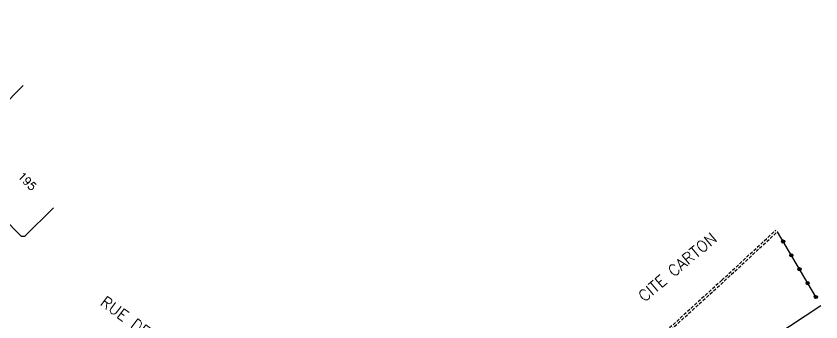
# Model space of a CAD drawing. Header units: millimetres. Extents: x 161000 to 162001, y 120999 to 122000.
# Drawn here: x 161243.4 to 161368.4, y 121775.3 to 121822.8 of the extents above; entities that cross this region are included whole.
import ezdxf
from ezdxf.enums import TextEntityAlignment as Align

# ---------------------------------------------------------------- set-up
doc = ezdxf.new("R2010")
doc.units = ezdxf.units.MM
doc.linetypes.add('DASHED', pattern=[0.75, 0.5, -0.25])
doc.layers.get('0').update_dxf_attribs({"linetype": 'CONTINUOUS'})
for name, color, linetype in [('W0008', 7, 'CONTINUOUS'), ('W0100', 7, 'CONTINUOUS'), ('W0112', 1, 'DASHED'), ('W0322', 7, 'CONTINUOUS'), ('W0989', 7, 'CONTINUOUS'), ('W0991', 7, 'CONTINUOUS')]:
    doc.layers.add(name, color=color, linetype=linetype)
doc.styles.get("Standard").update_dxf_attribs({"font": 'romans.shx', "width": 0.85})

# ---------------------------------------------------------------- blocks, each defined once
blk = doc.blocks.new('t322o')
at = {"color": 0, "linetype": 'Continuous'}
for radius in [0.25, 0.15]:
    blk.add_circle((0, 0), radius, dxfattribs=at)

msp = doc.modelspace()

# ---------------------------------------------------------------- linework, layer by layer
at = {"layer": 'W0008', "flags": 128}
msp.add_lwpolyline([(161368.39, 121777.78), (161356.35, 121769.86), (161349.73, 121765.6), (161342.65, 121759.78), (161337.2, 121755.16), (161322.18, 121741.94), (161311.43, 121732.18)], dxfattribs=at)
at = {"layer": 'W0100'}
for points in [[(161233.52, 121822.76), (161230.01, 121819.19), (161235.5, 121813.81), (161240.99, 121808.43), (161244.49, 121811.99)], [(161249.2, 121793), (161244.7, 121788.54), (161244.24, 121788.54), (161241.32, 121791.49), (161241.3, 121791.89), (161242.24, 121792.8), (161237.65, 121797.56), (161237.65, 121797.96), (161241.04, 121801.24)]]:
    msp.add_lwpolyline(points, dxfattribs=at)
at = {"layer": 'W0112', "flags": 128}
for points in [[(161353.01, 121781.75), (161361.39, 121789.53)], [(161353.01, 121781.75), (161335.2, 121765.5), (161335.44, 121765.24), (161353.25, 121781.49), (161361.63, 121789.27)]]:
    msp.add_lwpolyline(points, dxfattribs=at)
at = {"layer": 'W0322', "flags": 128}
msp.add_lwpolyline([(161367.61, 121779.14), (161361.63, 121789.27)], dxfattribs=at)

# ---------------------------------------------------------------- block references
at = {"layer": 'W0322', "rotation": 120.5773789009182}
for p in [(161362.53, 121787.75), (161363.8, 121785.6), (161365.07, 121783.45), (161366.34, 121781.29), (161367.61, 121779.14)]:
    msp.add_blockref('t322o', p, dxfattribs=at)

# ---------------------------------------------------------------- texts
at = {"layer": 'W0989'}
for s, rotation, p in [('CITE CARTON', 40.2897, (161346.12, 121783.79)), ('RUE DE LA STATION', 323.516, (161266.08, 121771.86))]:
    msp.add_text(s, height=1.75, rotation=rotation, dxfattribs=at).set_placement(p, align=Align.MIDDLE)
at = {"layer": 'W0991'}
msp.add_text('195', height=1.25, rotation=314.6981, dxfattribs=at).set_placement((161245.12, 121797.12), align=Align.MIDDLE)

doc.saveas('drawing.dxf')
